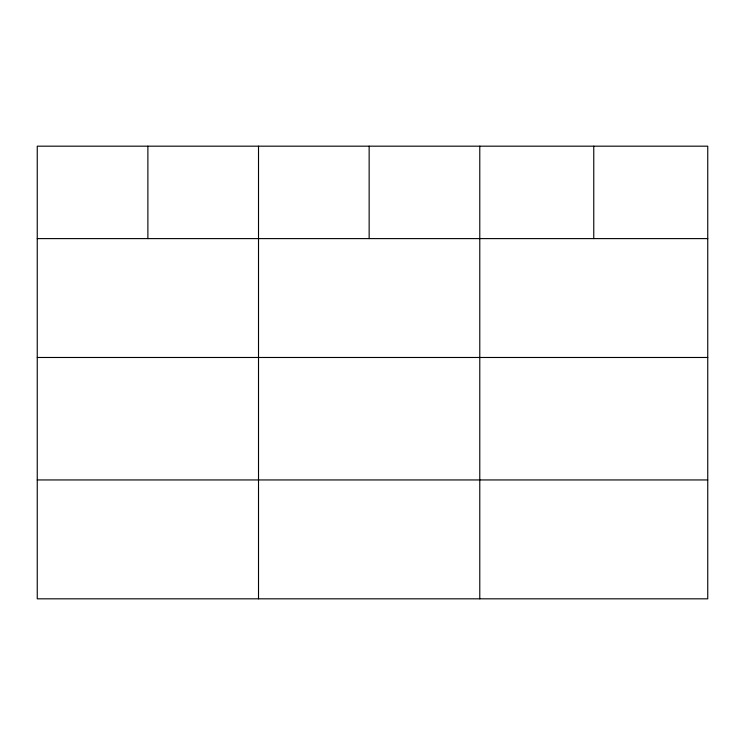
<?xml version="1.0" encoding="UTF-8"?>
<svg xmlns="http://www.w3.org/2000/svg" width="745" height="745" viewBox="0 0 745 745"><rect width="100%" height="100%" fill="white"/><g stroke="black" fill="none" stroke-linecap="round" stroke-linejoin="round"><path stroke-width="1.12" d="M707.75 357.479L707.75 146.178L37.25 146.178L37.25 598.822L707.75 598.822L707.75 357.479L37.25 357.479M37.25 238.605L707.75 238.605M37.25 479.948L707.75 479.948M593.765 146.178L593.765 238.605M479.78 146.178L479.78 598.822M369.147 146.178L369.147 238.605M258.515 146.178L258.515 598.822M147.883 146.178L147.883 238.605"/></g></svg>
